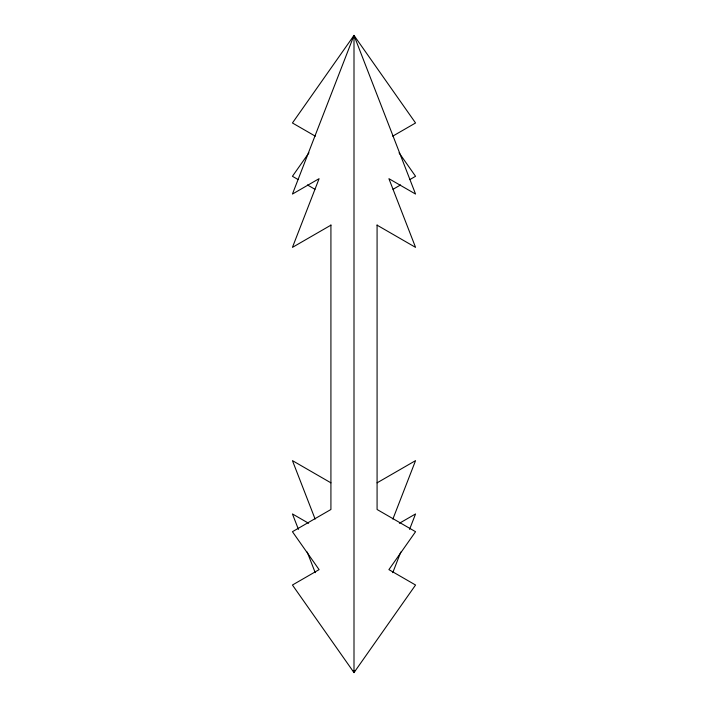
<?xml version="1.0" encoding="UTF-8"?>
<svg xmlns="http://www.w3.org/2000/svg" width="708" height="708" viewBox="0 0 708 708"><rect width="100%" height="100%" fill="white"/><g stroke="black" fill="none" stroke-linecap="round" stroke-linejoin="round"><path stroke-width="1.06" d="M392.71 136.166L415.561 122.98L354 35.4L292.439 194.063L319.096 178.673L292.439 247.375L330.919 225.162M392.878 519.07L415.561 460.625L377.081 482.838M330.919 224.958L330.919 509.495L292.439 531.708L319.096 569.63L292.439 585.02L354 672.6L354.796 670.538M392.772 572.666L400.772 552.054M409.56 529.389L415.561 513.937L399.374 523.283M377.081 225.162L415.561 247.375L388.904 178.673L415.561 194.063L354 35.4L292.439 122.98L315.29 136.166M308.945 152.813L292.439 176.292L298.068 179.54M353.204 670.538L354 672.6L415.561 585.02L388.904 569.63L415.561 531.708L377.081 509.495L377.081 224.958M393.037 189.293L400.542 184.956M409.932 179.54L415.561 176.292L399.055 152.813M307.458 184.956L314.963 189.293M330.919 482.838L292.439 460.625L315.122 519.07M308.626 523.283L292.439 513.937L298.44 529.389M307.228 552.054L315.228 572.666M354 35.4L354 672.6"/></g></svg>
